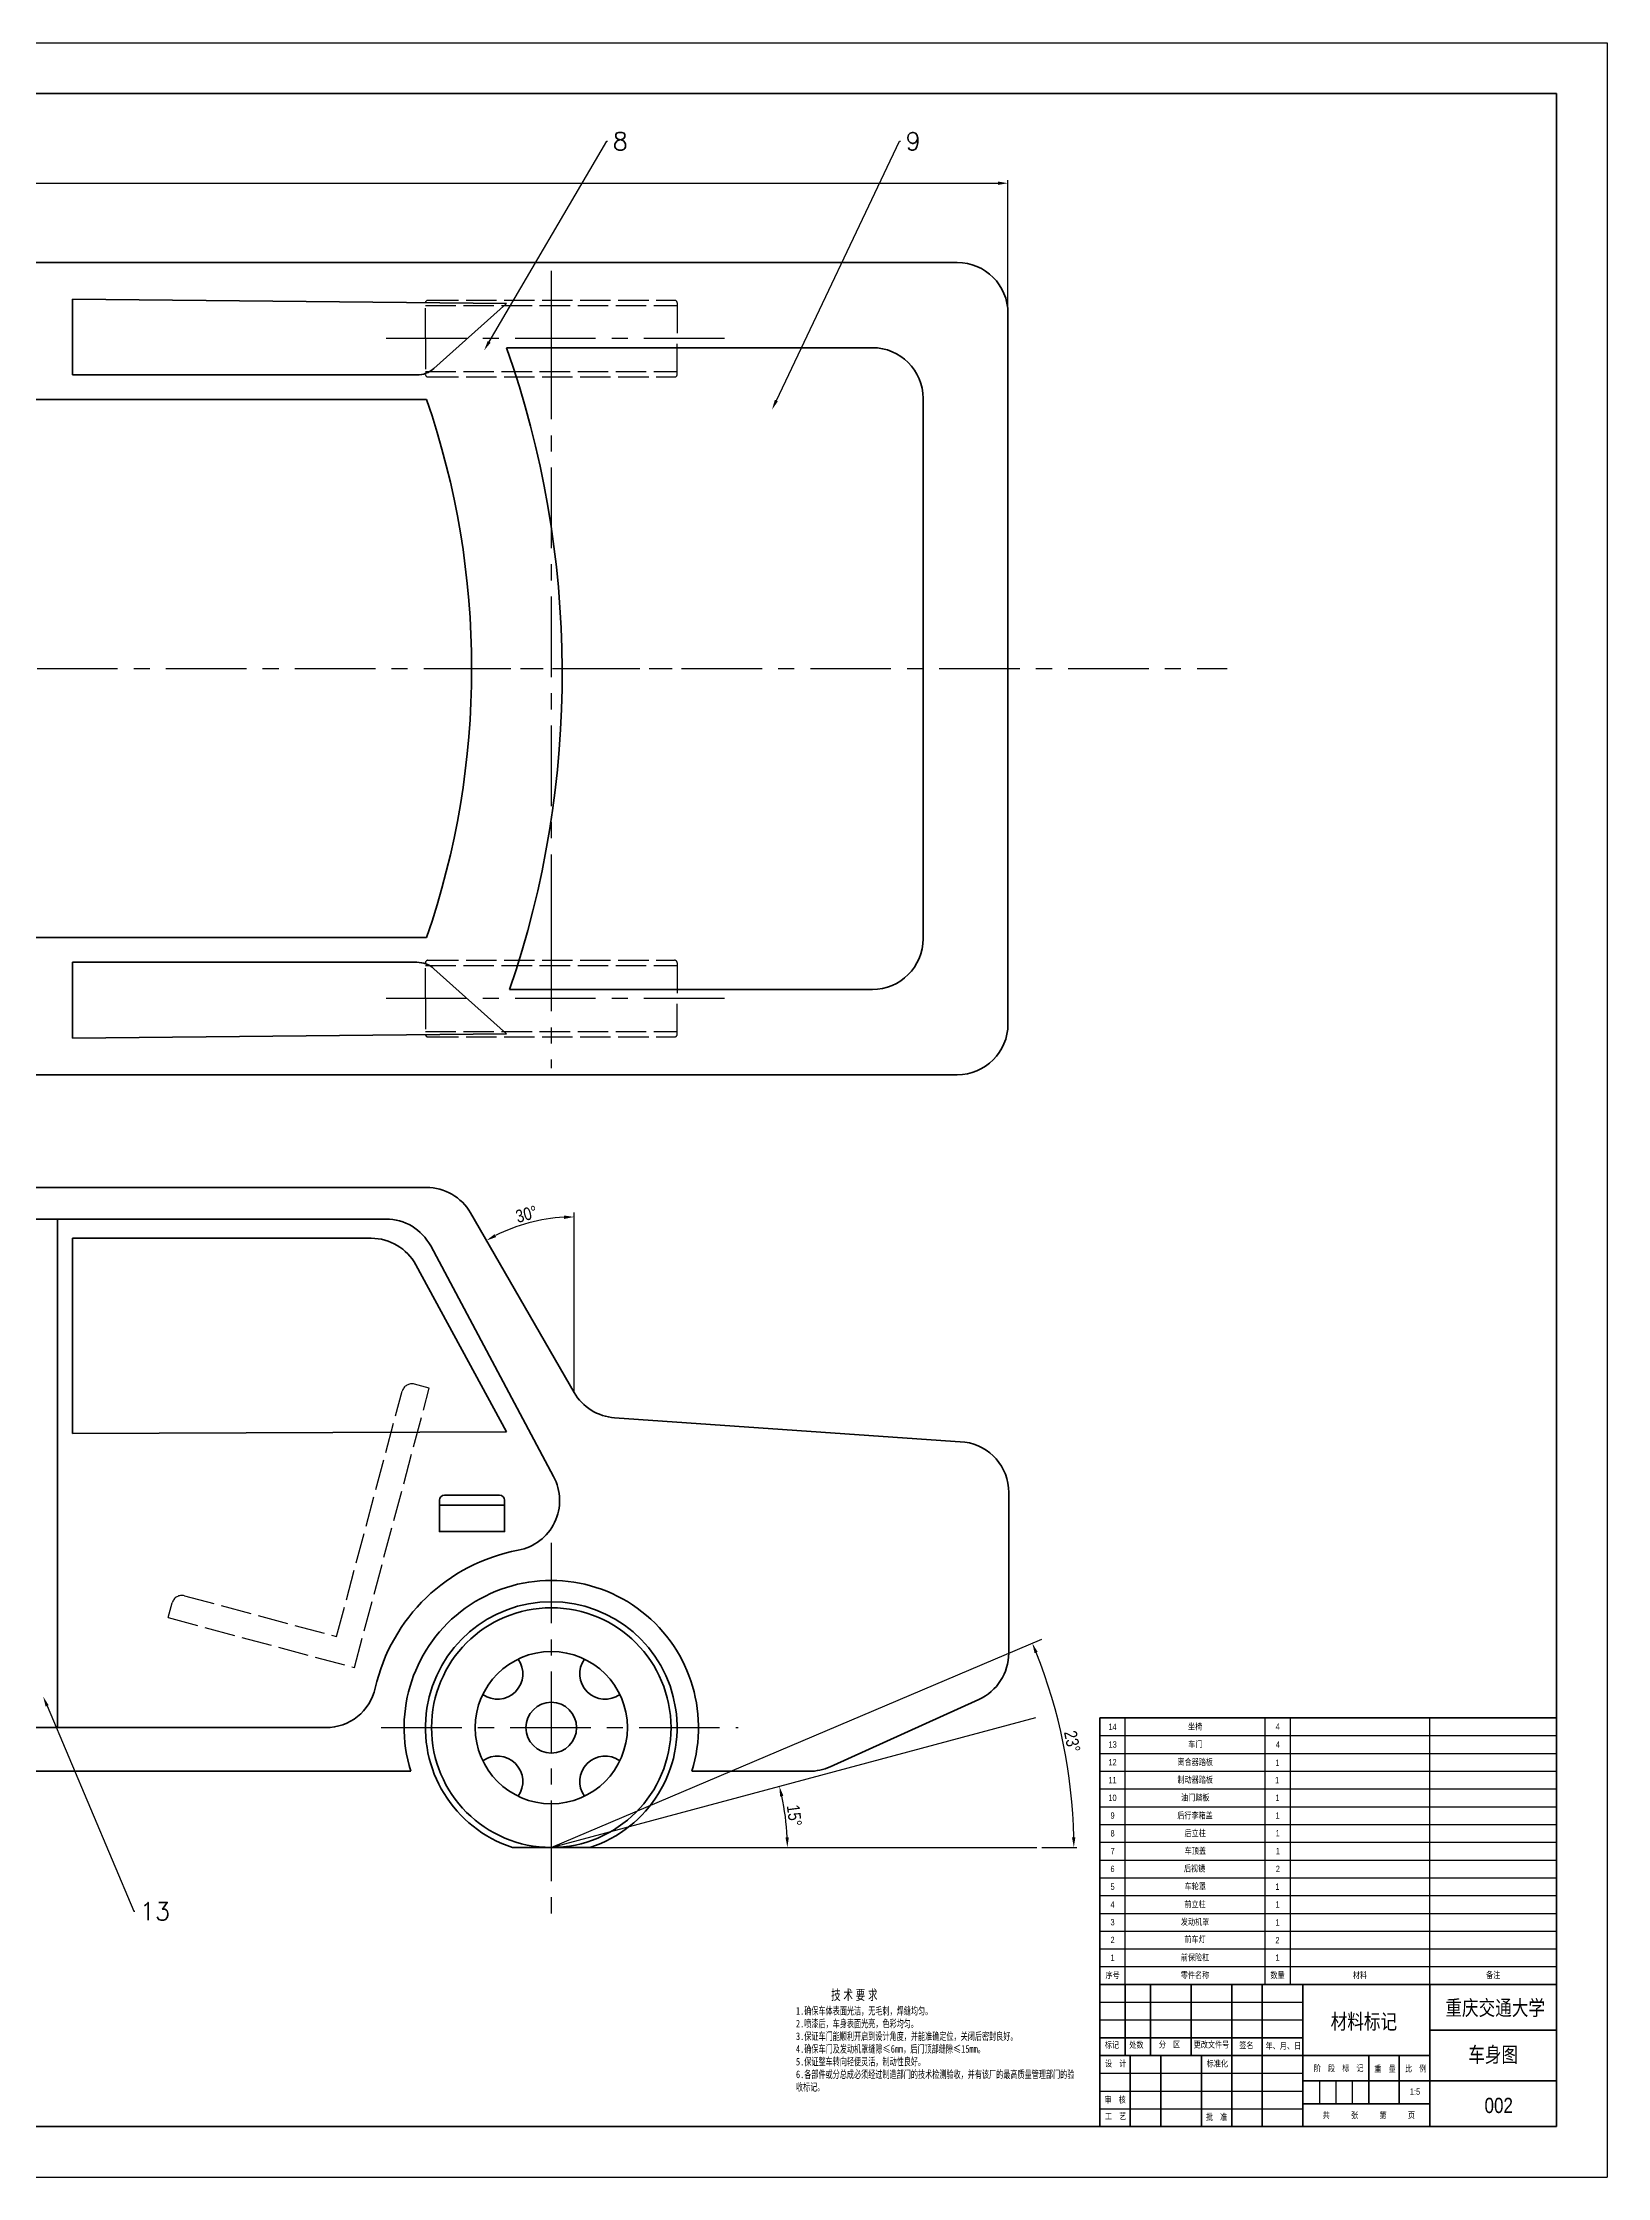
# Model space of a CAD drawing. Header units: millimetres. Extents: x 4452 to 5641, y 1905 to 2746.
# Drawn here: x 5024 to 5641, y 1905 to 2746 of the extents above; entities that cross this region are included whole.
import ezdxf
from ezdxf import colors
from ezdxf.entities.mleader import LeaderData, LeaderLine
from ezdxf.math import Vec2, Vec3

# ---------------------------------------------------------------- set-up
doc = ezdxf.new("R2010")
doc.units = ezdxf.units.MM
doc.linetypes.add('ACAD_ISO02W100', pattern=[15, 12, -3])
doc.linetypes.add('CENTER', pattern=[50.8, 31.75, -6.35, 6.35, -6.35])
for name, color, linetype, lineweight in [('中心线层', 1, 'CENTER', 25), ('总内框线', 7, 'Continuous', 50), ('标注层', 3, 'Continuous', 25), ('粗实线层', 250, 'Continuous', 50), ('虚线层', 4, 'ACAD_ISO02W100', 25)]:
    doc.layers.add(name, color=color, linetype=linetype, lineweight=lineweight)
doc.styles.get("Standard").update_dxf_attribs({"font": 'txt', "bigfont": 'gbcbig.shx'})
doc.styles.add('TitleStyle', font='', dxfattribs={"width": 0.667})
doc.styles.add('标准', font='', dxfattribs={"width": 0.667})
doc.styles.add('陈杰（2）', font='Arial.ttf', dxfattribs={"width": 0.8})
doc.styles.get('TitleStyle').set_extended_font_data('宋体')
doc.styles.get('标准').set_extended_font_data('宋体')
doc.dimstyles.new('ISO-25', dxfattribs={"dimtxt": 2.5, "dimasz": 2.5, "dimexe": 1.25, "dimexo": 0.625, "dimtad": 1, "dimtxsty": 'Standard', "dimcen": 2.5, "dimadec": 0, "dimazin": 0, "dimtfac": 1, "dimtmove": 0, "dimatfit": 3, "dimfxl": 1, "dimarcsym": 0})

# ---------------------------------------------------------------- blocks, each defined once
blk = doc.blocks.new('*D6')
at = {"layer": 'Defpoints', "color": 0, "transparency": 16777216}
for p in [(5404.64, 2690.37), (4564.64, 2599.14), (5404.64, 2599.14)]:
    blk.add_point(p, dxfattribs=at)
at = {"layer": '标注层', "color": 0, "lineweight": -2, "transparency": 16777216}
for p, q in [((4564.64, 2601.14), (4564.64, 2691.62)), ((5404.64, 2601.14), (5404.64, 2691.62)), ((4568.64, 2690.37), (5400.64, 2690.37))]:
    blk.add_line(p, q, dxfattribs=at)
at = {"layer": '标注层', "color": 0, "transparency": 16777216}
for points in [[(4568.64, 2691.03), (4568.64, 2689.7), (4564.64, 2690.37)], [(5400.64, 2691.03), (5400.64, 2689.7), (5404.64, 2690.37)]]:
    blk.add_solid(points, dxfattribs=at)
at = {"layer": '标注层', "color": 0, "transparency": 16777216, "insert": (4984.64, 2693.9), "char_height": 5, "attachment_point": 5, "style": '陈杰（2）'}
blk.add_mtext('4200', dxfattribs=at)
blk = doc.blocks.new('*D11')
at = {"layer": 'Defpoints', "color": 0, "transparency": 16777216}
for p in [(5192.81, 2284.7), (5221.65, 2282.05), (5233.66, 2284.84), (5233.66, 2213.95), (5233.66, 2213.95)]:
    blk.add_point(p, dxfattribs=at)
at = {"layer": '标注层', "color": 0, "lineweight": -2, "transparency": 16777216}
blk.add_arc((5233.66, 2213.95), 69.16, 93.31444, 116.68556, dxfattribs=at)
at = {"layer": '标注层', "color": 0, "transparency": 16777216}
for points in [[(5229.64, 2283.66), (5229.68, 2282.32), (5233.66, 2283.11)], [(5202.92, 2275.15), (5202.29, 2276.33), (5199.08, 2273.84)]]:
    blk.add_solid(points, dxfattribs=at)
at = {"layer": '标注层', "color": 0, "transparency": 16777216, "insert": (5214.84, 2284.19), "char_height": 5, "attachment_point": 5, "rotation": 15, "style": '陈杰（2）'}
blk.add_mtext('30°', dxfattribs=at)
blk = doc.blocks.new('*X14')
at = {"layer": '粗实线层', "color": 0, "linetype": 'ByBlock', "lineweight": -2, "line_spacing_factor": 0.99982}
for s, insert, char_height, width, attachment_point, style in [('{\\H0.75x;1.确保车体表面光洁，无毛刺，焊缝均匀。\\P2.喷漆后，车身表面光亮，色彩均匀。\\P3.保证车门能顺利开启到设计角度，并能准确定位，关闭后密封良好。\\P4.确保车门及发动机罩缝隙≤6mm，后门顶部缝隙≤15mm。\\P5.保证整车转向轻便灵活，制动性良好。\\P6.各部件或分总成必须经过制造部门的技术检测验收，并有该厂的最高质量管理部门的验收标记。}', (-619, -216), 100, 2800, 1, '标准'), ('\\T1.3;{\\H0.666667x;技术要求}', (-30, -101), 150, 4396.61, 5, 'TitleStyle')]:
    blk.add_mtext(s, dxfattribs=dict(at, insert=insert, char_height=char_height, width=width, attachment_point=attachment_point, style=style))
blk = doc.blocks.new('*D18')
at = {"layer": 'Defpoints', "color": 0, "transparency": 16777216}
for p in [(5415.64, 2085.88), (5317.34, 2042.81), (5224.64, 2034.7), (5224.64, 2034.7), (5415.97, 2034.7)]:
    blk.add_point(p, dxfattribs=at)
at = {"layer": '标注层', "color": 0, "lineweight": -2, "transparency": 16777216}
blk.add_arc((5224.64, 2034.7), 93.05, 2.4631, 12.5369, dxfattribs=at)
at = {"layer": '标注层', "color": 0, "transparency": 16777216}
for points in [[(5314.82, 2054.74), (5316.12, 2055.06), (5314.52, 2058.78)], [(5318.27, 2038.71), (5316.94, 2038.69), (5317.69, 2034.7)]]:
    blk.add_solid(points, dxfattribs=at)
at = {"layer": '标注层', "color": 0, "transparency": 16777216, "insert": (5320.42, 2047.31), "char_height": 5, "attachment_point": 5, "rotation": 277.5, "style": '陈杰（2）'}
blk.add_mtext('15°', dxfattribs=at)
blk = doc.blocks.new('*D19')
at = {"layer": 'Defpoints', "color": 0, "transparency": 16777216}
for p in [(5418.02, 2116.79), (5428.74, 2062.18), (5224.64, 2034.7), (5224.64, 2034.7), (5415.97, 2034.7)]:
    blk.add_point(p, dxfattribs=at)
at = {"layer": '标注层', "color": 0, "lineweight": -2, "transparency": 16777216}
blk.add_line((5417.97, 2034.7), (5431.83, 2034.7), dxfattribs=at)
blk.add_arc((5224.64, 2034.7), 205.94, 1.11286, 21.88714, dxfattribs=at)
at = {"layer": '标注层', "color": 0, "transparency": 16777216}
for points in [[(5415.12, 2111.22), (5416.35, 2111.73), (5414.21, 2115.17)], [(5431.21, 2038.71), (5429.87, 2038.69), (5430.58, 2034.7)]]:
    blk.add_solid(points, dxfattribs=at)
at = {"layer": '标注层', "color": 0, "transparency": 16777216, "insert": (5429.93, 2076.47), "char_height": 5, "attachment_point": 5, "rotation": 281.5, "style": '陈杰（2）'}
blk.add_mtext('23°', dxfattribs=at)

msp = doc.modelspace()

# ---------------------------------------------------------------- linework, layer by layer
for p, q in [((4451.8534, 2745.7386), (5640.8534, 2745.7386)), ((5640.8534, 2745.7386), (5640.8534, 1904.7386)), ((5450.8539, 1980.7383), (5450.8539, 2085.7388)), ((5505.8538, 2085.7388), (5505.8538, 1980.7383)), ((5515.8538, 2085.7388), (5515.8538, 1980.7383)), ((5570.8539, 1980.7383), (5570.8539, 2085.7388)), ((5440.8536, 2078.7388), (5620.8536, 2078.7388)), ((5440.8536, 2071.7388), (5620.8536, 2071.7388)), ((5440.8537, 2064.7384), (5620.8537, 2064.7384)), ((5440.8537, 2057.7384), (5620.8537, 2057.7384)), ((5440.8537, 2050.7384), (5620.8537, 2050.7384)), ((5440.8537, 2043.7384), (5620.8537, 2043.7384)), ((5440.8537, 2036.7384), (5620.8537, 2036.7384)), ((5440.8537, 2029.7384), (5620.8537, 2029.7384)), ((5440.8537, 2022.7384), (5620.8537, 2022.7384)), ((5440.8537, 2022.7384), (5620.8537, 2022.7384)), ((5440.8537, 2015.7384), (5620.8537, 2015.7384)), ((5440.8539, 2015.7383), (5620.8539, 2015.7383)), ((5440.8538, 2001.7383), (5620.8538, 2001.7383)), ((5440.8539, 2008.7383), (5620.8539, 2008.7383)), ((5440.8538, 1994.7383), (5620.8538, 1994.7383)), ((5440.8539, 1987.7383), (5620.8539, 1987.7383)), ((5620.8534, 1980.7386), (5620.8534, 1924.7386)), ((5440.8534, 1973.7386), (5520.8534, 1973.7386)), ((5440.8534, 1966.7386), (5520.8534, 1966.7386)), ((5440.8534, 1945.7386), (5520.8534, 1945.7386)), ((5527.3534, 1942.7386), (5527.3534, 1933.7386)), ((5533.8534, 1942.7386), (5533.8534, 1933.7386)), ((5540.3534, 1942.7386), (5540.3534, 1933.7386)), ((5440.8534, 1938.7386), (5520.8534, 1938.7386)), ((5440.8534, 1931.7386), (5520.8534, 1931.7386)), ((5620.8534, 1924.7386), (5440.8534, 1924.7386)), ((4451.8534, 1904.7386), (5640.8534, 1904.7386))]:
    msp.add_line(p, q)
at = {"layer": '中心线层', "lineweight": -3}
for p, q in [((5224.6353, 2655.8994), (5224.6353, 2601.7303)), ((5292.8959, 2629.1368), (5156.4954, 2629.1368)), ((5224.6353, 2395.8994), (5224.6353, 2341.7303)), ((5292.8959, 2369.1368), (5156.4954, 2369.1368)), ((5224.6353, 2154.7574), (5224.6353, 2002.8596)), ((5157.6276, 2081.9009), (5298.2714, 2081.9009))]:
    msp.add_line(p, q, dxfattribs=at)
at = {"layer": '中心线层'}
for p, q in [((5224.6353, 2629.1368), (5224.6353, 2369.1368)), ((4513.9508, 2499.1368), (5491.0474, 2499.1368)), ((5176.9751, 2499.1368), (5273.6698, 2499.1368))]:
    msp.add_line(p, q, dxfattribs=at)
at = {"layer": '总内框线'}
for p, q in [((4471.8534, 2725.7386), (5620.8534, 2725.7386)), ((5620.8534, 2725.7386), (5620.8534, 1924.7386)), ((5440.8536, 2085.7388), (5620.8536, 2085.7388)), ((5440.8539, 1980.7383), (5440.8539, 2085.7388)), ((5440.8534, 1980.7386), (5620.8534, 1980.7386)), ((5440.8534, 1924.7386), (5440.8534, 1980.7386)), ((5450.8534, 1980.7386), (5450.8534, 1952.7386)), ((5460.8534, 1980.7386), (5460.8534, 1952.7386)), ((5476.8534, 1980.7386), (5476.8534, 1952.7386)), ((5492.8534, 1980.7386), (5492.8534, 1952.7386)), ((5504.8534, 1980.7386), (5504.8534, 1924.7386)), ((5520.8534, 1980.7386), (5520.8534, 1924.7386)), ((5570.8534, 1924.7386), (5570.8534, 1980.7386)), ((5440.8534, 1959.7386), (5520.8534, 1959.7386)), ((5570.8534, 1962.7386), (5620.8534, 1962.7386)), ((5440.8534, 1952.7386), (5570.8534, 1952.7386)), ((5452.8534, 1952.7386), (5452.8534, 1924.7386)), ((5464.8534, 1952.7386), (5464.8534, 1924.7386)), ((5480.8534, 1952.7386), (5480.8534, 1924.7386)), ((5492.8534, 1952.7386), (5492.8534, 1924.7386)), ((5546.8534, 1933.7386), (5546.8534, 1952.7386)), ((5558.8534, 1933.7386), (5558.8534, 1952.7386)), ((5520.8534, 1942.7386), (5570.8534, 1942.7386)), ((5570.8534, 1942.7386), (5620.8534, 1942.7386)), ((5520.8534, 1933.7386), (5570.8534, 1933.7386)), ((4471.8534, 1924.7386), (5620.8534, 1924.7386))]:
    msp.add_line(p, q, dxfattribs=at)
at = {"layer": '标注层'}
for p, q in [((5233.6615, 2213.949), (5233.6615, 2284.8366)), ((5224.6353, 2034.7009), (5418.0234, 2116.7892)), ((5224.6353, 2034.7009), (5415.6384, 2085.88)), ((5224.6353, 2034.7009), (5415.9742, 2034.7009))]:
    msp.add_line(p, q, dxfattribs=at)
at = {"layer": '粗实线层'}
for p, q in [((5035.9794, 2644.6726), (5206.9933, 2643.0396)), ((5035.9794, 2614.8276), (5035.9794, 2644.6726)), ((5206.9933, 2643.0396), (5178.3405, 2617.3784)), ((5206.9933, 2625.569), (5351.1869, 2625.569)), ((5171.669, 2614.8276), (5035.9794, 2614.8276)), ((4883.6495, 2605.1198), (5175.4924, 2605.1198)), ((5371.1869, 2605.569), (5371.1869, 2499.1368)), ((5371.1869, 2392.7047), (5371.1869, 2499.1368)), ((4883.6495, 2393.1539), (5175.4924, 2393.1539)), ((5171.669, 2383.446), (5035.9794, 2383.446)), ((5035.9794, 2383.446), (5035.9794, 2353.6011)), ((5206.9933, 2355.234), (5178.3405, 2380.8953)), ((5208.2197, 2372.7047), (5351.1869, 2372.7047)), ((5035.9794, 2353.6011), (5206.9933, 2355.234)), ((4883.6495, 2294.7009), (5175.4924, 2294.7009)), ((4902.8277, 2282.2457), (5159.4493, 2282.2782)), ((5029.9794, 2282.2621), (5029.9794, 2081.9009)), ((5192.8129, 2284.7009), (5233.6615, 2213.949)), ((5035.9794, 2274.6823), (5153.6615, 2274.6977)), ((5035.9794, 2274.6823), (5035.9794, 2197.8466)), ((5177.0973, 2271.693), (5225.5623, 2180.8579)), ((5206.9933, 2198.4428), (5171.2373, 2264.2466)), ((5249.5956, 2203.9971), (5387.5703, 2194.4094)), ((5035.9794, 2197.8466), (5206.9933, 2198.4428)), ((5404.9324, 2174.5841), (5404.9324, 2111.2648)), ((5180.5551, 2169.5831), (5206.2484, 2169.5831)), ((5334.5236, 2066.4819), (5393.1829, 2093.0459)), ((4830.8132, 2081.9009), (5135.7684, 2081.9009)), ((4780.0263, 2064.7009), (5169.2443, 2064.7009)), ((5280.0263, 2064.7009), (5326.2731, 2064.7009)), ((5209.3933, 2034.7009), (5239.8774, 2034.7009))]:
    msp.add_line(p, q, dxfattribs=at)
for points in [[(4624.6353, 2339.1368), (5384.6353, 2339.1368, 0.41421356), (5404.6353, 2359.1368), (5404.6353, 2639.1368, 0.41421356), (5384.6353, 2659.1368), (4624.6353, 2659.1368, 0.41421356), (4564.6353, 2599.1368), (4564.6353, 2399.1368, 0.41421356)], [(5182.5551, 2173.4667), (5204.2484, 2173.4667, -0.41421356), (5206.2484, 2171.4667), (5206.2484, 2159.1295), (5180.5551, 2159.1295), (5180.5551, 2171.4667, -0.41421356)]]:
    msp.add_lwpolyline(points, format="xyb", close=True, dxfattribs=at)
for radius in [47.2, 30, 10]:
    msp.add_circle((5224.6353, 2081.9009), radius, dxfattribs=at)
for centre, radius, start, end in [((4843.269, 2497.3697), 385.6558, 341.1401361, 19.4156688), ((5351.1869, 2605.569), 20, 0, 90), ((5171.669, 2624.8276), 10, 270, 311.8474901), ((4867.9304, 2499.1368), 325.3103, 340.9865293, 19.0134707), ((5351.1869, 2392.7047), 20, 270, 0), ((5171.669, 2373.446), 10, 48.1525099, 90), ((5175.4924, 2274.7009), 20, 30, 90), ((5159.4518, 2262.2782), 20, 28.0821215, 90.0072621), ((5153.6641, 2254.6977), 20, 28.5184269, 90.0075007), ((5250.982, 2223.949), 20, 210, 266.0249647), ((5384.9324, 2174.5841), 20, 0, 82.4211266), ((5207.9168, 2171.4432), 20, 280.5759736, 28.0821215), ((5224.6353, 2081.9009), 71.0897, 100.5759736, 167.3165619), ((5224.6353, 2081.9009), 58, 342.7493911, 197.2506089), ((5224.6353, 2081.9009), 49.6, 287.8965511, 252.1034489), ((5384.9324, 2111.2648), 20, 294.3634318, 0), ((5203.4221, 2103.1141), 10, 234.5940682, 35.4059318), ((5245.8485, 2103.1141), 10, 144.5940682, 305.4059318), ((5135.7684, 2101.9009), 20, 270, 347.3165619), ((5203.4221, 2060.6877), 10, 324.5940682, 125.4059318), ((5245.8485, 2060.6877), 10, 54.5940682, 215.4059318), ((5326.2731, 2084.7009), 20, 270, 294.3634318)]:
    msp.add_arc(centre, radius, start, end, dxfattribs=at)
at = {"layer": '虚线层'}
for p, q in [((5175.0353, 2642.1368), (5274.2353, 2642.1368)), ((5175.0353, 2616.1368), (5274.2353, 2616.1368)), ((5175.0353, 2382.1368), (5274.2353, 2382.1368)), ((5175.0353, 2356.1368), (5274.2353, 2356.1368)), ((5139.9793, 2117.8061), (5165.8612, 2214.3986)), ((5147.0504, 2105.5586), (5176.5557, 2215.6742)), ((5176.5557, 2215.6742), (5170.7602, 2217.2271)), ((5073.64, 2125.2289), (5075.1929, 2131.0244)), ((5080.0919, 2133.8528), (5139.9793, 2117.8061)), ((5073.64, 2125.2289), (5147.0504, 2105.5586))]:
    msp.add_line(p, q, dxfattribs=at)
for points in [[(5175.0353, 2629.1368), (5175.0353, 2643.2368, -0.41421356), (5176.0353, 2644.2368), (5273.2353, 2644.2368, -0.41421356), (5274.2353, 2643.2368), (5274.2353, 2629.1368)], [(5175.0353, 2629.1368), (5175.0353, 2615.0368, 0.41421356), (5176.0353, 2614.0368), (5273.2353, 2614.0368, 0.41421356), (5274.2353, 2615.0368), (5274.2353, 2629.1368)], [(5175.0353, 2369.1368), (5175.0353, 2383.2368, -0.41421356), (5176.0353, 2384.2368), (5273.2353, 2384.2368, -0.41421356), (5274.2353, 2383.2368), (5274.2353, 2369.1368)], [(5175.0353, 2369.1368), (5175.0353, 2355.0368, 0.41421356), (5176.0353, 2354.0368), (5273.2353, 2354.0368, 0.41421356), (5274.2353, 2355.0368), (5274.2353, 2369.1368)]]:
    msp.add_lwpolyline(points, format="xyb", dxfattribs=at)
for centre in [(5169.7249, 2213.3634), (5079.0566, 2129.9891)]:
    msp.add_arc(centre, 4, 75, 165, dxfattribs=at)

# ---------------------------------------------------------------- block references
at = {"xscale": 0.04000000000000001, "yscale": 0.04000000000000001, "zscale": 0.04000000000000001}
msp.add_blockref('*X14', (5345.835, 1980.457), dxfattribs=at)

# ---------------------------------------------------------------- texts
at = {"style": '陈杰（2）'}
for s, insert, char_height, width, attachment_point in [('{\\fArial Unicode MS|b0|i0|c0|p0;14}', (5445.8482, 2082.2388), 2.5, 9.989147, 5), ('{\\fArial Unicode MS|b0|i0|c134|p0;坐椅}', (5478.4118, 2082.2139), 2.5, 54.975105, 5), ('{\\fArial Unicode MS|b0|i0|c0|p0;4}', (5510.9381, 2082.2864), 2.5, 10.168293, 5), ('{\\fArial Unicode MS|b0|i0|c0|p0;12}', (5445.8454, 2068.2384), 2.5, 9.983349, 5), ('{\\fArial Unicode MS|b0|i0|c0|p0;13}', (5445.8759, 2075.2388), 2.5, 10.044509, 5), ('{\\fArial Unicode MS|b0|i0|c134|p0;离合器踏板}', (5478.4119, 2068.2305), 2.5, 55.190007, 5), ('{\\fArial Unicode MS|b0|i0|c134|p0;车门}', (5478.4655, 2075.2364), 2.5, 55.082462, 5), ('{\\fArial Unicode MS|b0|i0|c0|p0;1}', (5510.8377, 2068.0745), 2.5, 9.917106, 5), ('{\\fArial Unicode MS|b0|i0|c0|p0;4}', (5511.0008, 2075.2584), 2.5, 10.293793, 5), ('{\\fArial Unicode MS|b0|i0|c0|p0;11}', (5445.8463, 2061.2384), 2.5, 9.985219, 5), ('{\\fArial Unicode MS|b0|i0|c134|p0;制动器踏板}', (5478.4119, 2061.2531), 2.5, 55.190007, 5), ('{\\fArial Unicode MS|b0|i0|c0|p0;1}', (5510.6871, 2061.1821), 2.5, 9.917106, 5), ('{\\fArial Unicode MS|b0|i0|c0|p0;10}', (5445.8188, 2054.2384), 2.5, 9.930044, 5), ('{\\fArial Unicode MS|b0|i0|c134|p0;油门踏板}', (5478.4657, 2054.222), 2.5, 55.082462, 5), ('{\\fArial Unicode MS|b0|i0|c0|p0;1}', (5510.8127, 2054.2167), 2.5, 10.168293, 5), ('{\\fArial Unicode MS|b0|i0|c0|p0;9}', (5445.8476, 2047.2384), 2.5, 9.987651, 5), ('{\\fArial Unicode MS|b0|i0|c134|p0;后行李箱盖}', (5478.3583, 2047.1909), 2.5, 54.867747, 5), ('{\\fArial Unicode MS|b0|i0|c0|p0;1}', (5510.8755, 2047.2514), 2.5, 10.293793, 5), ('{\\fArial Unicode MS|b0|i0|c0|p0;8}', (5445.8483, 2040.2384), 2.5, 9.989147, 5), ('{\\fArial Unicode MS|b0|i0|c134|p0;后立柱}', (5478.412, 2040.2135), 2.5, 54.975105, 5), ('{\\fArial Unicode MS|b0|i0|c0|p0;1}', (5510.9382, 2040.286), 2.5, 10.168293, 5), ('{\\fArial Unicode MS|b0|i0|c0|p0;6}', (5445.8261, 2026.2384), 2.5, 9.94482, 5), ('{\\fArial Unicode MS|b0|i0|c0|p0;7}', (5445.876, 2033.2384), 2.5, 10.044509, 5), ('{\\fArial Unicode MS|b0|i0|c134|p0;后视镜}', (5478.174, 2026.2815), 2.5, 54.775914, 5), ('{\\fArial Unicode MS|b0|i0|c134|p0;车顶盖}', (5478.4657, 2033.236), 2.5, 55.082462, 5), ('{\\fArial Unicode MS|b0|i0|c0|p0;2}', (5511.001, 2026.2299), 2.5, 10.293793, 5), ('{\\fArial Unicode MS|b0|i0|c0|p0;1}', (5511.001, 2033.258), 2.5, 10.293793, 5), ('{\\fArial Unicode MS|b0|i0|c0|p0;5}', (5445.8538, 2019.2383), 2.5, 10.000139, 5), ('{\\fArial Unicode MS|b0|i0|c134|p0;车轮罩}', (5478.4556, 2019.2552), 2.5, 55.081901, 5), ('{\\fArial Unicode MS|b0|i0|c0|p0;1}', (5510.8157, 2019.2452), 2.5, 9.917667, 5), ('{\\fArial Unicode MS|b0|i0|c0|p0;4}', (5445.8539, 2012.2383), 2.5, 10.000003, 5), ('{\\fArial Unicode MS|b0|i0|c134|p0;前立柱}', (5478.3603, 2012.2233), 2.5, 54.929282, 5), ('{\\fArial Unicode MS|b0|i0|c0|p0;1}', (5510.8769, 2012.2334), 2.5, 10.064302, 5), ('{\\fArial Unicode MS|b0|i0|c0|p0;3}', (5445.8539, 2005.2383), 2.5, 10.000003, 5), ('{\\fArial Unicode MS|b0|i0|c134|p0;发动机罩}', (5478.3538, 2005.2456), 2.5, 54.99996, 5), ('{\\fArial Unicode MS|b0|i0|c0|p0;1}', (5510.8538, 2005.1868), 2.5, 10, 5), ('{\\fArial Unicode MS|b0|i0|c0|p0;2}', (5445.8526, 1998.2383), 2.5, 9.997667, 5), ('{\\fArial Unicode MS|b0|i0|c134|p0;前车灯}', (5478.3538, 1998.3729), 2.5, 54.99996, 5), ('{\\fArial Unicode MS|b0|i0|c0|p0;2}', (5510.8538, 1998.1799), 2.5, 10, 5), ('{\\fArial Unicode MS|b0|i0|c134|p0;序号}', (5445.8539, 1984.2383), 2.5, 10, 5), ('{\\fArial Unicode MS|b0|i0|c0|p0;1}', (5445.8538, 1991.2383), 2.5, 10.000081, 5), ('{\\fArial Unicode MS|b0|i0|c134|p0;零件名称}', (5478.3538, 1984.2715), 2.5, 54.99996, 5), ('{\\fArial Unicode MS|b0|i0|c134|p0;前保险杠}', (5478.3538, 1991.2388), 2.5, 54.99996, 5), ('{\\fArial Unicode MS|b0|i0|c134|p0;数量}', (5510.8538, 1984.2476), 2.5, 10, 5), ('{\\fArial Unicode MS|b0|i0|c0|p0;1}', (5510.8538, 1991.3108), 2.5, 10, 5), ('{\\fArial Unicode MS|b0|i0|c134|p0;材料}', (5543.3538, 1984.2476), 2.5, 55.00004, 5), ('{\\fArial Unicode MS|b0|i0|c134|p0;备注}', (5595.8539, 1984.3246), 2.5, 50, 5), ('{\\fFangSong|b0|i0|c134|p49;材料标记}', (5531.8208, 1969.1004), 6, 93.019286, 1), ('{\\fSimSun|b0|i0|c134|p2;重庆交通大学}', (5577.0291, 1974.5028), 6, 93.019286, 1), ('{\\fSimSun|b0|i0|c134|p2;标记}', (5442.8082, 1958.1791), 2.5, 93.019286, 1), ('{\\fSimSun|b0|i0|c134|p2;设\u3000计}', (5442.8677, 1950.8386), 2.5, 93.019286, 1), ('{\\fSimSun|b0|i0|c134|p2;处数}', (5452.4294, 1958.194), 2.5, 93.019286, 1), ('{\\fSimSun|b0|i0|c134|p2;分\u3000区}', (5464.0903, 1958.3181), 2.5, 93.019286, 1), ('{\\fSimSun|b0|i0|c134|p2;更改文件号}', (5477.8251, 1958.2635), 2.5, 93.019286, 1), ('{\\fSimSun|b0|i0|c134|p2;标准化}', (5482.9417, 1950.8237), 2.5, 93.019286, 1), ('{\\fSimSun|b0|i0|c134|p2;签名}', (5495.8095, 1958.0053), 2.5, 93.019286, 1), ('{\\fSimSun|b0|i0|c134|p2;年、月、日}', (5506.2041, 1957.8116), 2.5, 93.019286, 1), ('{\\fArial Unicode MS|b0|i0|c134|p0;车身图}', (5595.8534, 1952.7386), 6, 50, 5), ('{\\fSimSun|b0|i0|c134|p2;阶\u3000段\u3000标\u3000记}', (5525.1574, 1948.9911), 2.5, 93.019286, 1), ('{\\fSimSun|b0|i0|c134|p2;重\u3000量}', (5549.0402, 1948.7626), 2.5, 93.019286, 1), ('{\\fSimSun|b0|i0|c134|p2;比\u3000例}', (5561.0921, 1948.8322), 2.5, 93.019286, 1), ('{\\fSimSun|b0|i0|c134|p2;审\u3000核}', (5442.6638, 1936.5699), 2.5, 93.019286, 1), ('{\\fArial Unicode MS|b0|i0|c0|p0;002}', (5592.4652, 1936.0594), 6, 93.019286, 1), ('{\\fSimSun|b0|i0|c134|p2;工\u3000艺}', (5442.8677, 1930.0837), 2.5, 93.019286, 1), ('{\\fSimSun|b0|i0|c134|p2;批\u3000准}', (5482.6357, 1929.7659), 2.5, 93.019286, 1), ('{\\fSimSun|b0|i0|c134|p2;共\u3000\u3000\u3000张\u3000\u3000\u3000第\u3000\u3000\u3000页}', (5528.6506, 1930.4661), 2.5, 93.019286, 1)]:
    msp.add_mtext(s, dxfattribs=dict(at, insert=insert, char_height=char_height, width=width, attachment_point=attachment_point))
at = {"insert": (5565.0617, 1938.4691), "char_height": 2.5, "attachment_point": 5, "style": '陈杰（2）'}
msp.add_mtext_dynamic_manual_height_columns('1:5', width=12, gutter_width=35, heights=[0], dxfattribs=at)

# ---------------------------------------------------------------- dimensions: what is measured, and where the dimension line sits
at = {"layer": '标注层'}
dim = msp.add_linear_dim(base=(5404.6353, 2690.3662), p1=(4564.6353, 2599.1368), p2=(5404.6353, 2599.1368), dimstyle='ISO-25', override={"dimtxt": 5, "dimasz": 4, "dimexo": 2, "dimgap": 1, "dimlfac": 5, "dimdsep": 46, "dimtxsty": '陈杰（2）'}, dxfattribs=at)
dim.commit()
dim.dimension.update_dxf_attribs({"geometry": '*D6', "text_midpoint": (4984.6353, 2693.9003)})
for base, line1, line2, picture, middle in [((5221.6526, 2282.055), ((5233.6615, 2213.949), (5233.6615, 2284.8366)), ((5192.8129, 2284.7009), (5233.6615, 2213.949)), '*D11', (5214.8416, 2284.1859)), ((5428.7378, 2062.1757), ((5224.6353, 2034.7009), (5415.9742, 2034.7009)), ((5224.6353, 2034.7009), (5418.0234, 2116.7892)), '*D19', (5429.9309, 2076.4687)), ((5317.335, 2042.811), ((5224.6353, 2034.7009), (5415.6384, 2085.88)), ((5224.6353, 2034.7009), (5415.9742, 2034.7009)), '*D18', (5320.4206, 2047.3112))]:
    dim = msp.add_angular_dim_2l(base=base, line1=line1, line2=line2, dimstyle='ISO-25', override={"dimtxt": 5, "dimasz": 4, "dimexo": 2, "dimgap": 1, "dimlfac": 5, "dimdsep": 46, "dimtxsty": '陈杰（2）'}, dxfattribs=at)
    dim.commit()
    dim.dimension.update_dxf_attribs({"geometry": picture, "text_midpoint": middle})

# ---------------------------------------------------------------- leaders
ml = msp.add_multileader_mtext('Standard', dxfattribs=at)
ml.set_content('8', color=256)
ml.set_leader_properties()
ml.build(insert=Vec2(0, 0))
ml.multileader.update_dxf_attribs({"text_right_attachment_type": 6, "dogleg_length": 0.36})
ctx = ml.context
ctx.base_point, ctx.char_height, ctx.plane_origin = Vec3(5246.8358, 2706.9083), 7, Vec3(5198.1425, 2624.4556)
ctx.right_attachment = 6
notes = []
notes.append((ctx, [(0, (1, 1, 0), (5246.4758, 2706.9083), (1, 0), 0.36, [(0, [(5198.1425, 2624.4556)], 0, [])])]))
ctx.mtext.insert, ctx.mtext.flow_direction = Vec3(5248.8358, 2710.4083), 5
ml = msp.add_multileader_mtext('Standard', dxfattribs=at)
ml.set_content('9', color=256)
ml.set_leader_properties()
ml.build(insert=Vec2(0, 0))
ml.multileader.update_dxf_attribs({"text_right_attachment_type": 6, "dogleg_length": 0.36})
ctx = ml.context
ctx.base_point, ctx.char_height, ctx.plane_origin = Vec3(5362.2415, 2706.9083), 7, Vec3(5311.6237, 2601.1408)
ctx.right_attachment = 6
notes.append((ctx, [(0, (1, 1, 0), (5361.8815, 2706.9083), (1, 0), 0.36, [(0, [(5311.6237, 2601.1408)], 0, [])])]))
ctx.mtext.insert, ctx.mtext.flow_direction = Vec3(5364.2415, 2710.4083), 5
ml = msp.add_multileader_mtext('Standard', dxfattribs=at)
ml.set_content('13', color=256)
ml.set_leader_properties()
ml.build(insert=Vec2(0, 0))
ml.multileader.update_dxf_attribs({"text_right_attachment_type": 6, "dogleg_length": 0.36})
ctx = ml.context
ctx.base_point, ctx.char_height, ctx.plane_origin = Vec3(5060.4444, 2009.5382), 7, Vec3(5024.3748, 2094.1499)
ctx.right_attachment = 6
notes.append((ctx, [(0, (1, 1, 0), (5060.0844, 2009.5382), (1, 0), 0.36, [(0, [(5024.3748, 2094.1499)], 0, [])])]))
ctx.mtext.insert, ctx.mtext.flow_direction = Vec3(5062.4444, 2013.0382), 5
for ctx, leaders in notes:
    for number, flags, end, landing, length, lines in leaders:
        leader = LeaderData()
        leader.index, (leader.has_last_leader_line, leader.has_dogleg_vector, leader.attachment_direction) = number, flags
        leader.last_leader_point, leader.dogleg_vector, leader.dogleg_length = Vec3(end), Vec3(landing), length
        for number, points, colour, breaks in lines:
            line = LeaderLine()
            line.index, line.vertices, line.color, line.breaks = number, Vec3.list(points), colors.encode_raw_color(colour), breaks
            leader.lines.append(line)
        ctx.leaders.append(leader)

doc.saveas('drawing.dxf')
